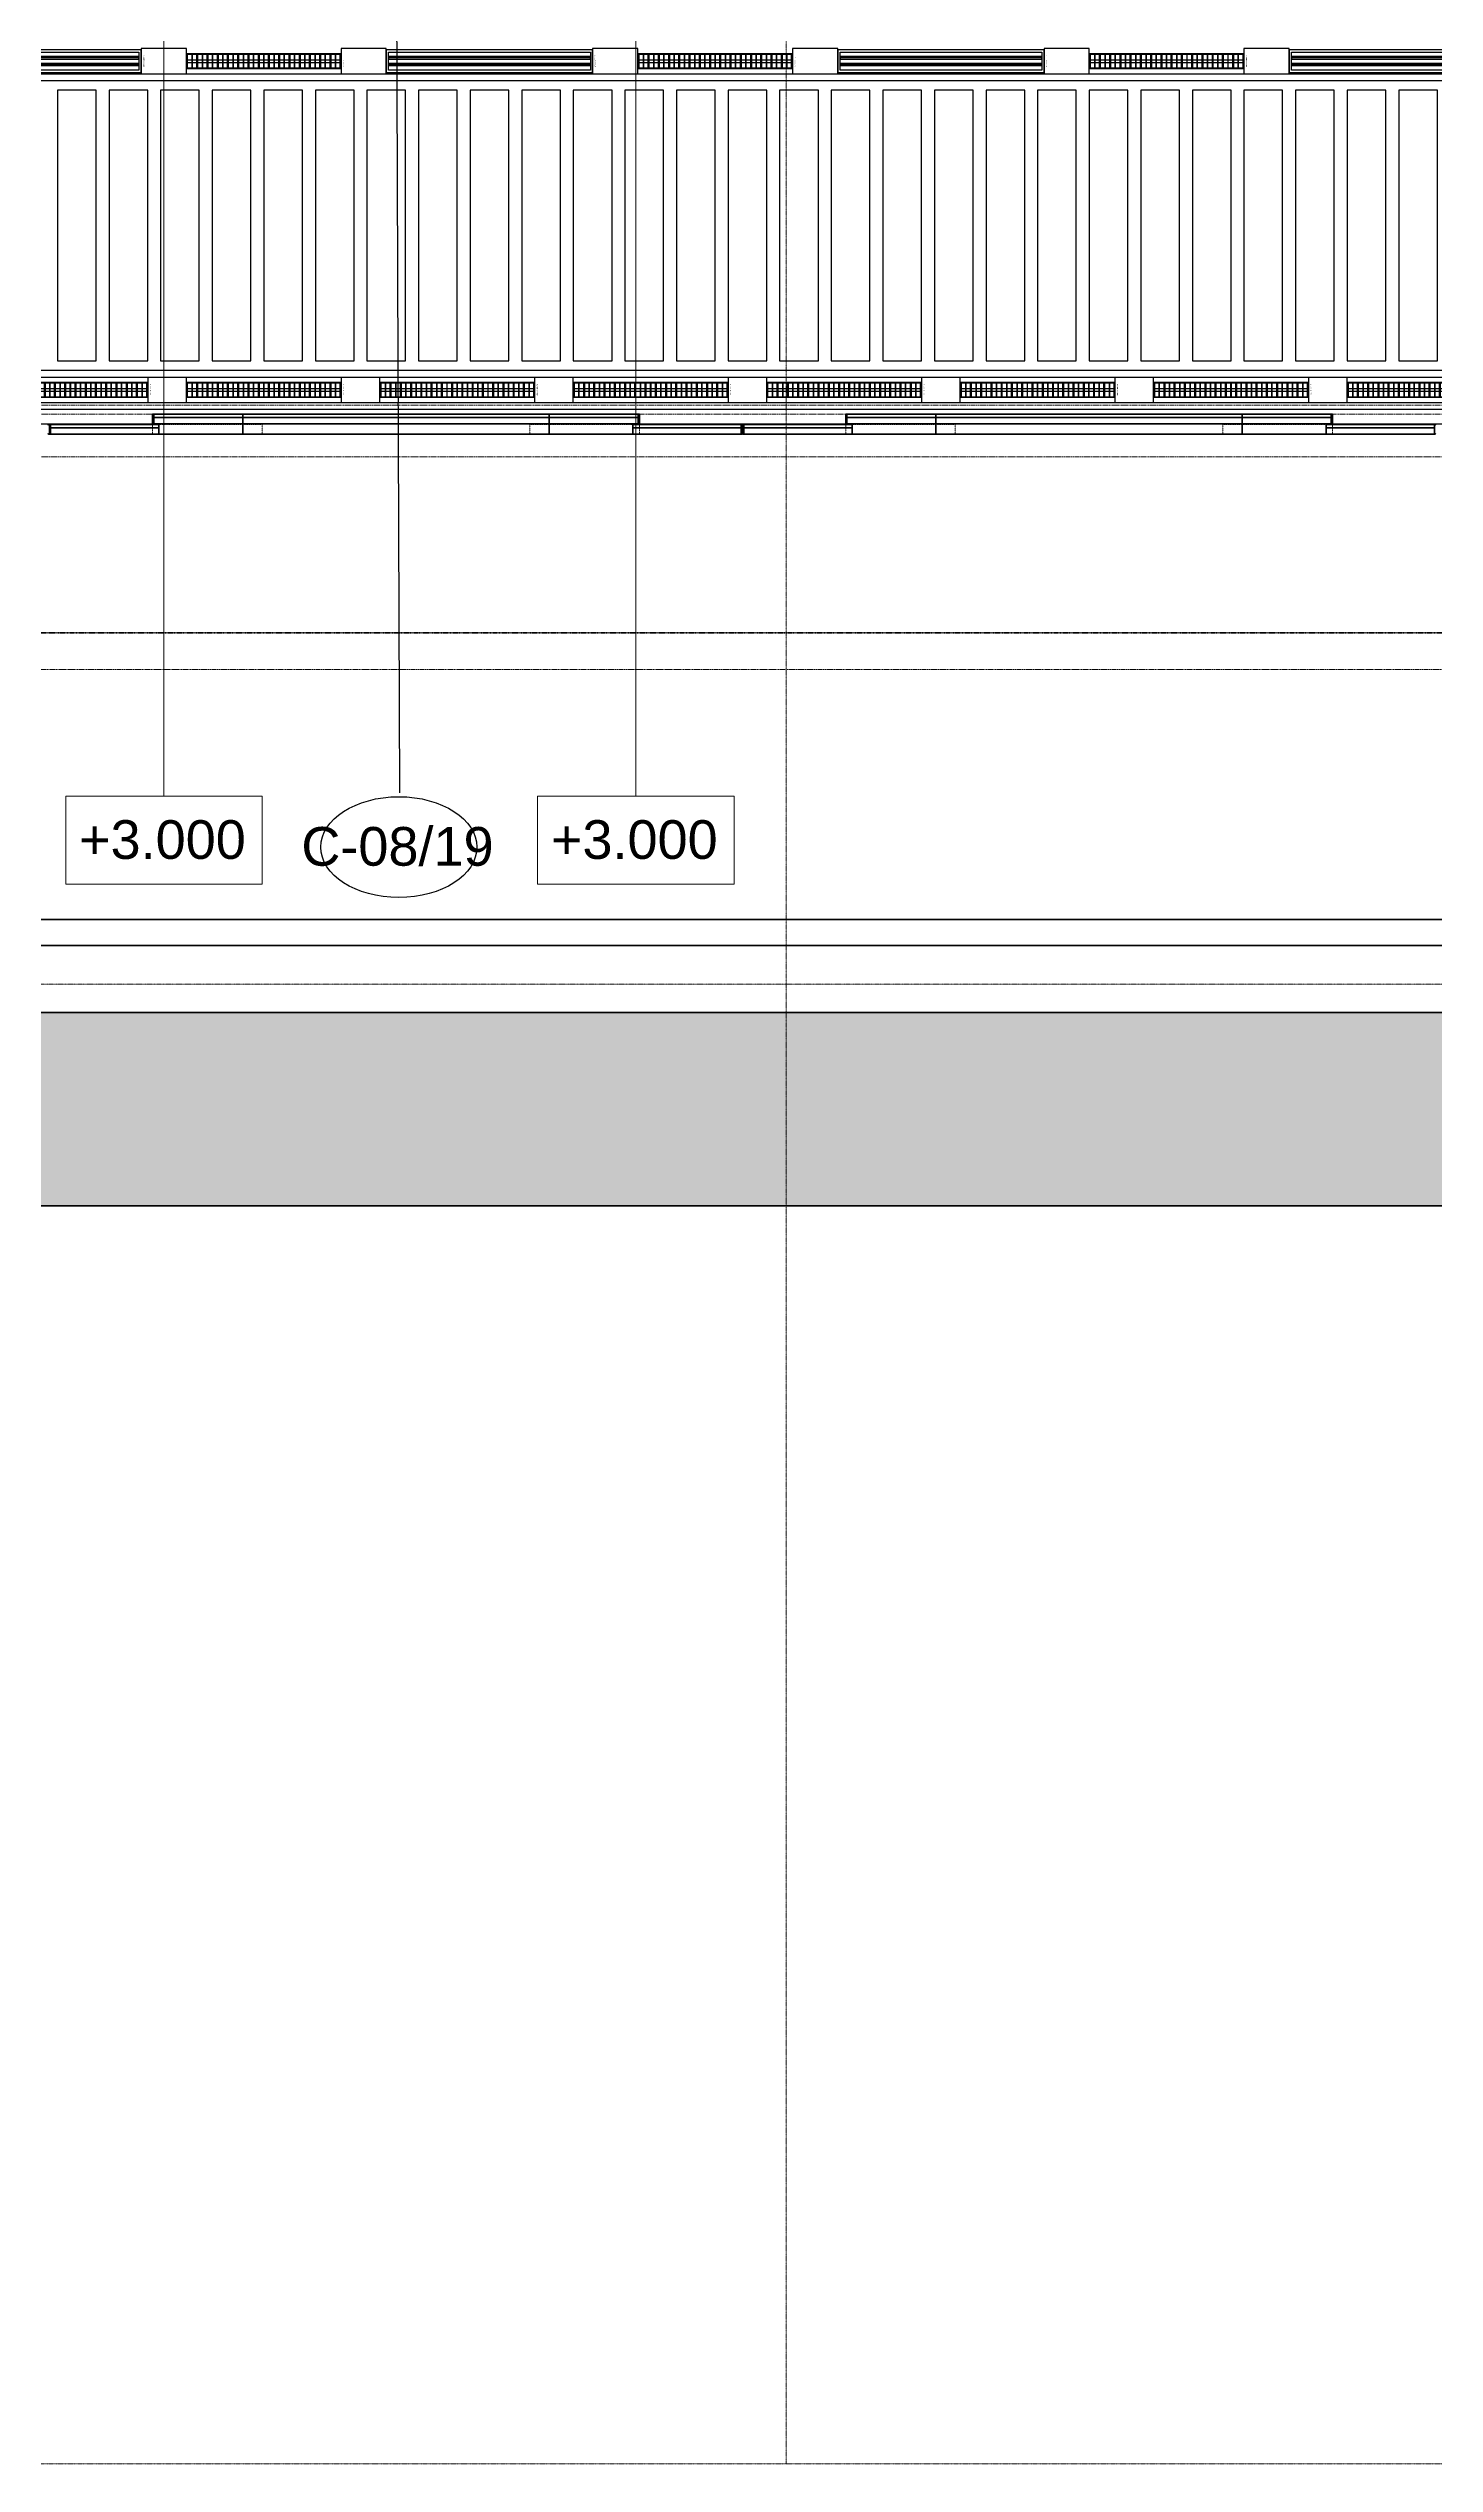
# Model space of a CAD drawing. Header units: millimetres. Extents: x -794868 to -715506, y -16735 to 22434.
# Drawn here: x -739003 to -728253, y -15796 to 2936 of the extents above; entities that cross this region are included whole.
import ezdxf
from ezdxf.enums import TextEntityAlignment as Align
from ezdxf.xclip import XClip

# ---------------------------------------------------------------- set-up
doc = ezdxf.new("R2010")
doc.units = ezdxf.units.MM
doc.header["$XCLIPFRAME"] = 0
for name, pattern in [('DASH', [6.35, 3.175, -3.175]), ('DPA_Grid _ Level 100', [10, 5.5, -1.6, 1.3, -1.6]), ('DPA_Hidden 500', [1.4, 0.8, -0.6])]:
    doc.linetypes.add(name, pattern=pattern)
for name, color, linetype in [('000 - WIPEOUT', 250, 'Continuous'), ('001 - ASCESSORIES', 251, 'Continuous'), ('A04_TUBE SERIES', 2, 'Continuous'), ('A11_ALU.SOLID SHEET', 2, 'Continuous')]:
    doc.layers.add(name, color=color, linetype=linetype)
for name, color, linetype, lineweight in [('A-ANNO-NOTE', 3, 'Continuous', 25), ('A-FLOR-E', 2, 'Continuous', 35), ('A-GENM', 1, 'Continuous', 9), ('A-GENM-HDLN', 2, 'DPA_Hidden 500', 9), ('A-WALL', 5, 'Continuous', 35), ('A-WALL-PATT', 1, 'Continuous', 35), ('G-ANNO-SECL', 3, 'Continuous', 9), ('G-ANNO-TEXT', 3, 'Continuous', 9), ('Q-SPCQ', 2, 'Continuous', 35), ('Q-SPCQ-HDLN', 2, 'DASH', 9), ('S-GRID', 251, 'Continuous', 9), ('WALL-E', 2, 'Continuous', 35)]:
    doc.layers.add(name, color=color, linetype=linetype, lineweight=lineweight)
doc.styles.add('Arial_2', font='arial.ttf', dxfattribs={"height": 300})

# ---------------------------------------------------------------- blocks, each defined once
blk = doc.blocks.new('DPA_Speciality_PlatformScreenDoor - Length_135300-12767973-4262-01 ENLARGED UPPER PLATFORM LEVEL - REFLECTED CEILING PLAN - SHEET 3')
at = {"layer": 'A-GENM'}
for p, q in [((11713, -250), (11515, -250)), ((11515, -250), (11713, -250)), ((11608, -250), (11518, -250)), ((11518, -250), (11608, -250)), ((11618, -250), (11708, -250)), ((11708, -250), (11618, -250)), ((12265, -330), (12389, -330)), ((12276, -330), (12329, -330)), ((12325, -330), (12378, -330)), ((13865, -330), (13989, -330)), ((13876, -330), (13929, -330)), ((13925, -330), (13978, -330)), ((16087, -250), (16285, -250)), ((16285, -250), (16087, -250)), ((16182, -250), (16092, -250)), ((16092, -250), (16182, -250)), ((16193, -250), (16283, -250)), ((16283, -250), (16193, -250)), ((17088, -250), (16890, -250)), ((16890, -250), (17088, -250)), ((16983, -250), (16893, -250)), ((16893, -250), (16983, -250)), ((16993, -250), (17083, -250)), ((17083, -250), (16993, -250)), ((17640, -330), (17764, -330)), ((17651, -330), (17704, -330)), ((17700, -330), (17753, -330)), ((19240, -330), (19364, -330)), ((19251, -330), (19304, -330)), ((19300, -330), (19353, -330)), ((21462, -250), (21660, -250)), ((21660, -250), (21462, -250)), ((21558, -250), (21468, -250)), ((21468, -250), (21558, -250)), ((21568, -250), (21658, -250)), ((21658, -250), (21568, -250))]:
    blk.add_line(p, q, dxfattribs=at)
at = {"layer": 'A-GENM-HDLN'}
for p, q in [((12013, -175), (12013, -250)), ((12013, -175), (12863, -175)), ((12863, -250), (12863, -175)), ((14938, -250), (14938, -175)), ((15788, -175), (14938, -175)), ((15788, -175), (15788, -250)), ((17388, -175), (17388, -250)), ((17388, -175), (18238, -175)), ((18238, -250), (18238, -175)), ((20313, -250), (20313, -175)), ((21163, -175), (20313, -175)), ((21163, -175), (21163, -250)), ((12013, -250), (12863, -250)), ((15788, -250), (14938, -250)), ((17388, -250), (18238, -250)), ((21163, -250), (20313, -250))]:
    blk.add_line(p, q, dxfattribs=at)
at = {"layer": 'Q-SPCQ', "linetype": 'DASH', "lineweight": 9}
blk.add_line((3946, 1650), (73451, 1650), dxfattribs=at)
at = {"layer": 'Q-SPCQ'}
for p, q in [((12063, -175), (11223, -175)), ((11223, -175), (12063, -175)), ((11223, -175), (11223, -225)), ((11223, -175), (11223, -225)), ((11223, -245), (11223, -180)), ((11223, -180), (11223, -245)), ((11253, -175), (12033, -175)), ((12033, -175), (11253, -175)), ((12033, -175), (11253, -175)), ((11253, -175), (12033, -175)), ((12013, -175), (12713, -175)), ((12063, -225), (12063, -175)), ((12063, -175), (12063, -225)), ((12713, -175), (12713, -330)), ((12713, -175), (15088, -175)), ((12713, -330), (12713, -175)), ((12713, -200), (12713, -176)), ((12713, -176), (12713, -200)), ((15088, -175), (15088, -330)), ((15088, -175), (15788, -175)), ((15088, -330), (15088, -175)), ((15088, -200), (15088, -176)), ((15088, -176), (15088, -200)), ((15738, -175), (16578, -175)), ((16578, -175), (15738, -175)), ((15738, -175), (15738, -225)), ((15738, -225), (15738, -175)), ((16548, -175), (15768, -175)), ((15768, -175), (16548, -175)), ((15768, -175), (16548, -175)), ((16548, -175), (15768, -175)), ((16578, -225), (16578, -175)), ((16578, -225), (16578, -175)), ((16578, -180), (16578, -245)), ((16578, -245), (16578, -180)), ((16588, -245), (16588, -180)), ((16588, -180), (16588, -245)), ((16588, -180), (16588, -245)), ((16588, -245), (16588, -180)), ((17438, -175), (16598, -175)), ((16598, -175), (17438, -175)), ((16598, -175), (16598, -225)), ((16598, -175), (16598, -225)), ((16598, -245), (16598, -180)), ((16598, -180), (16598, -245)), ((16628, -175), (17408, -175)), ((17408, -175), (16628, -175)), ((17408, -175), (16628, -175)), ((16628, -175), (17408, -175)), ((17388, -175), (18088, -175)), ((17438, -225), (17438, -175)), ((17438, -175), (17438, -225)), ((18088, -175), (18088, -330)), ((18088, -175), (20463, -175)), ((18088, -330), (18088, -175)), ((18088, -200), (18088, -176)), ((18088, -176), (18088, -200)), ((20463, -175), (20463, -330)), ((20463, -175), (21163, -175)), ((20463, -330), (20463, -175)), ((20463, -200), (20463, -176)), ((20463, -176), (20463, -200)), ((21113, -175), (21953, -175)), ((21953, -175), (21113, -175)), ((21113, -175), (21113, -225)), ((21113, -225), (21113, -175)), ((21923, -175), (21143, -175)), ((21143, -175), (21923, -175)), ((21143, -175), (21923, -175)), ((21923, -175), (21143, -175)), ((21953, -225), (21953, -175)), ((21953, -225), (21953, -175)), ((21953, -180), (21953, -245)), ((21953, -245), (21953, -180)), ((21963, -245), (21963, -180)), ((21963, -180), (21963, -245)), ((21963, -180), (21963, -245)), ((21963, -245), (21963, -180)), ((11223, -225), (12063, -225)), ((12063, -225), (11223, -225)), ((11223, -250), (11223, -225)), ((11223, -225), (11223, -250)), ((12063, -225), (11223, -225)), ((11223, -225), (11223, -250)), ((11223, -250), (11223, -225)), ((11223, -225), (12063, -225)), ((12063, -225), (11223, -225)), ((11223, -225), (12063, -225)), ((11223, -250), (12063, -250)), ((12063, -250), (11223, -250)), ((11223, -250), (12063, -250)), ((12063, -250), (11223, -250)), ((12033, -225), (11253, -225)), ((11253, -225), (12033, -225)), ((11253, -225), (12033, -225)), ((12033, -225), (11253, -225)), ((12013, -225), (11273, -225)), ((11273, -225), (12013, -225)), ((12013, -225), (11273, -225)), ((11273, -225), (12013, -225)), ((12013, -250), (11273, -250)), ((11273, -250), (12013, -250)), ((12013, -250), (11273, -250)), ((11273, -250), (12013, -250)), ((12013, -305), (12013, -250)), ((12013, -250), (12013, -330)), ((12023, -255), (12013, -255)), ((12013, -255), (12013, -330)), ((12013, -330), (12013, -255)), ((12013, -255), (12023, -255)), ((12013, -329), (12013, -305)), ((12013, -330), (12713, -330)), ((12013, -330), (12023, -330)), ((12023, -330), (12013, -330)), ((12023, -330), (12023, -255)), ((12023, -255), (12023, -330)), ((12713, -255), (12023, -255)), ((12023, -255), (12713, -255)), ((12023, -255), (12023, -305)), ((12023, -255), (12023, -305)), ((12713, -305), (12023, -305)), ((12023, -305), (12703, -305)), ((12023, -305), (12023, -330)), ((12023, -305), (12023, -330)), ((12023, -305), (12703, -305)), ((12703, -305), (12023, -305)), ((12023, -330), (12023, -305)), ((12023, -305), (12023, -330)), ((12713, -305), (12023, -305)), ((12023, -305), (12713, -305)), ((12703, -330), (12023, -330)), ((12023, -330), (12713, -330)), ((12023, -330), (12703, -330)), ((12703, -330), (12023, -330)), ((12063, -225), (12063, -250)), ((12063, -225), (12063, -250)), ((12063, -250), (12063, -225)), ((12063, -225), (12063, -250)), ((12073, -255), (12653, -255)), ((12653, -255), (12073, -255)), ((12663, -255), (12073, -255)), ((12073, -255), (12663, -255)), ((12653, -305), (12073, -305)), ((12073, -305), (12653, -305)), ((12653, -305), (12073, -305)), ((12073, -305), (12653, -305)), ((12663, -305), (12073, -305)), ((12073, -305), (12663, -305)), ((12073, -305), (12653, -305)), ((12653, -305), (12073, -305)), ((12653, -330), (12073, -330)), ((12073, -330), (12653, -330)), ((12653, -330), (12073, -330)), ((12073, -330), (12653, -330)), ((12703, -305), (12713, -305)), ((12713, -330), (12703, -330)), ((12713, -305), (12713, -200)), ((12713, -200), (12713, -305)), ((15088, -255), (12713, -255)), ((12713, -255), (15088, -255)), ((12713, -255), (12713, -305)), ((12713, -255), (12713, -305)), ((12713, -305), (12713, -255)), ((12713, -255), (12713, -305)), ((12713, -329), (12713, -305)), ((15088, -305), (12713, -305)), ((12713, -305), (12723, -305)), ((12713, -330), (12713, -305)), ((12713, -305), (12713, -330)), ((15088, -305), (12713, -305)), ((12713, -305), (15088, -305)), ((12713, -305), (12713, -329)), ((12713, -330), (12713, -305)), ((12713, -305), (12713, -330)), ((12713, -330), (15088, -330)), ((12723, -330), (12713, -330)), ((12713, -330), (15088, -330)), ((12723, -305), (15078, -305)), ((12723, -305), (15078, -305)), ((15078, -305), (12723, -305)), ((15078, -330), (12723, -330)), ((12723, -330), (15078, -330)), ((15078, -330), (12723, -330)), ((15038, -255), (12763, -255)), ((12763, -255), (15038, -255)), ((15038, -305), (12763, -305)), ((12763, -305), (15038, -305)), ((12773, -255), (15028, -255)), ((15028, -255), (12773, -255)), ((15028, -305), (12773, -305)), ((12773, -305), (15028, -305)), ((15028, -305), (12773, -305)), ((12773, -305), (15028, -305)), ((12773, -305), (15028, -305)), ((15028, -305), (12773, -305)), ((15028, -330), (12773, -330)), ((12773, -330), (15028, -330)), ((15028, -330), (12773, -330)), ((12773, -330), (15028, -330)), ((15078, -305), (15088, -305)), ((15088, -330), (15078, -330)), ((15088, -305), (15088, -200)), ((15088, -200), (15088, -305)), ((15088, -255), (15778, -255)), ((15778, -255), (15088, -255)), ((15088, -255), (15088, -305)), ((15088, -305), (15088, -255)), ((15088, -305), (15088, -255)), ((15088, -255), (15088, -305)), ((15088, -329), (15088, -305)), ((15088, -305), (15098, -305)), ((15778, -305), (15088, -305)), ((15088, -305), (15088, -330)), ((15088, -330), (15088, -305)), ((15088, -305), (15778, -305)), ((15778, -305), (15088, -305)), ((15088, -305), (15088, -329)), ((15088, -330), (15088, -305)), ((15088, -305), (15088, -330)), ((15088, -330), (15788, -330)), ((15088, -330), (15778, -330)), ((15098, -330), (15088, -330)), ((15098, -305), (15778, -305)), ((15778, -305), (15098, -305)), ((15098, -305), (15778, -305)), ((15778, -330), (15098, -330)), ((15778, -330), (15098, -330)), ((15098, -330), (15778, -330)), ((15138, -255), (15728, -255)), ((15728, -255), (15138, -255)), ((15138, -305), (15728, -305)), ((15728, -305), (15138, -305)), ((15728, -255), (15148, -255)), ((15148, -255), (15728, -255)), ((15148, -305), (15728, -305)), ((15728, -305), (15148, -305)), ((15148, -305), (15728, -305)), ((15728, -305), (15148, -305)), ((15728, -305), (15148, -305)), ((15148, -305), (15728, -305)), ((15148, -330), (15728, -330)), ((15728, -330), (15148, -330)), ((15148, -330), (15728, -330)), ((15728, -330), (15148, -330)), ((16578, -225), (15738, -225)), ((15738, -225), (16578, -225)), ((15738, -250), (15738, -225)), ((15738, -250), (15738, -225)), ((16578, -225), (15738, -225)), ((15738, -225), (15738, -250)), ((15738, -250), (15738, -225)), ((15738, -225), (16578, -225)), ((15738, -225), (16578, -225)), ((16578, -225), (15738, -225)), ((16578, -250), (15738, -250)), ((15738, -250), (16578, -250)), ((15738, -250), (16578, -250)), ((16578, -250), (15738, -250)), ((15768, -225), (16548, -225)), ((16548, -225), (15768, -225)), ((16548, -225), (15768, -225)), ((15768, -225), (16548, -225)), ((15778, -255), (15778, -330)), ((15788, -255), (15778, -255)), ((15778, -255), (15788, -255)), ((15778, -330), (15778, -255)), ((15778, -305), (15778, -255)), ((15778, -305), (15778, -255)), ((15778, -330), (15778, -305)), ((15778, -330), (15778, -305)), ((15778, -305), (15778, -330)), ((15778, -330), (15778, -305)), ((15778, -330), (15788, -330)), ((15788, -330), (15778, -330)), ((15788, -225), (16528, -225)), ((16528, -225), (15788, -225)), ((15788, -225), (16528, -225)), ((16528, -225), (15788, -225)), ((15788, -250), (16528, -250)), ((16528, -250), (15788, -250)), ((15788, -250), (16528, -250)), ((16528, -250), (15788, -250)), ((15788, -330), (15788, -250)), ((15788, -250), (15788, -305)), ((15788, -330), (15788, -255)), ((15788, -255), (15788, -330)), ((15788, -305), (15788, -329)), ((16578, -225), (16578, -250)), ((16578, -250), (16578, -225)), ((16578, -250), (16578, -225)), ((16578, -225), (16578, -250)), ((16598, -225), (17438, -225)), ((17438, -225), (16598, -225)), ((16598, -250), (16598, -225)), ((16598, -225), (16598, -250)), ((17438, -225), (16598, -225)), ((16598, -225), (16598, -250)), ((16598, -250), (16598, -225)), ((16598, -225), (17438, -225)), ((17438, -225), (16598, -225)), ((16598, -225), (17438, -225)), ((16598, -250), (17438, -250)), ((17438, -250), (16598, -250)), ((16598, -250), (17438, -250)), ((17438, -250), (16598, -250)), ((17408, -225), (16628, -225)), ((16628, -225), (17408, -225)), ((16628, -225), (17408, -225)), ((17408, -225), (16628, -225)), ((17388, -225), (16648, -225)), ((16648, -225), (17388, -225)), ((17388, -225), (16648, -225)), ((16648, -225), (17388, -225)), ((17388, -250), (16648, -250)), ((16648, -250), (17388, -250)), ((17388, -250), (16648, -250)), ((16648, -250), (17388, -250)), ((17388, -305), (17388, -250)), ((17388, -250), (17388, -330)), ((17398, -255), (17388, -255)), ((17388, -255), (17388, -330)), ((17388, -330), (17388, -255)), ((17388, -255), (17398, -255)), ((17388, -329), (17388, -305)), ((17388, -330), (18088, -330)), ((17388, -330), (17398, -330)), ((17398, -330), (17388, -330)), ((17398, -330), (17398, -255)), ((17398, -255), (17398, -330)), ((18088, -255), (17398, -255)), ((17398, -255), (18088, -255)), ((17398, -255), (17398, -305)), ((17398, -255), (17398, -305)), ((18088, -305), (17398, -305)), ((17398, -305), (18078, -305)), ((17398, -305), (17398, -330)), ((17398, -305), (17398, -330)), ((17398, -305), (18078, -305)), ((18078, -305), (17398, -305)), ((17398, -330), (17398, -305)), ((17398, -305), (17398, -330)), ((18088, -305), (17398, -305)), ((17398, -305), (18088, -305)), ((18078, -330), (17398, -330)), ((17398, -330), (18088, -330)), ((17398, -330), (18078, -330)), ((18078, -330), (17398, -330)), ((17438, -225), (17438, -250)), ((17438, -225), (17438, -250)), ((17438, -250), (17438, -225)), ((17438, -225), (17438, -250)), ((17448, -255), (18028, -255)), ((18028, -255), (17448, -255)), ((18038, -255), (17448, -255)), ((17448, -255), (18038, -255)), ((18028, -305), (17448, -305)), ((17448, -305), (18028, -305)), ((18028, -305), (17448, -305)), ((17448, -305), (18028, -305)), ((18038, -305), (17448, -305)), ((17448, -305), (18038, -305)), ((17448, -305), (18028, -305)), ((18028, -305), (17448, -305)), ((18028, -330), (17448, -330)), ((17448, -330), (18028, -330)), ((18028, -330), (17448, -330)), ((17448, -330), (18028, -330)), ((18078, -305), (18088, -305)), ((18088, -330), (18078, -330)), ((18088, -305), (18088, -200)), ((18088, -200), (18088, -305)), ((20463, -255), (18088, -255)), ((18088, -255), (20463, -255)), ((18088, -255), (18088, -305)), ((18088, -255), (18088, -305)), ((18088, -305), (18088, -255)), ((18088, -255), (18088, -305)), ((18088, -329), (18088, -305)), ((20463, -305), (18088, -305)), ((18088, -305), (18098, -305)), ((18088, -330), (18088, -305)), ((18088, -305), (18088, -330)), ((20463, -305), (18088, -305)), ((18088, -305), (20463, -305)), ((18088, -305), (18088, -329)), ((18088, -330), (18088, -305)), ((18088, -305), (18088, -330)), ((18088, -330), (20463, -330)), ((18098, -330), (18088, -330)), ((18088, -330), (20463, -330)), ((18098, -305), (20453, -305)), ((18098, -305), (20453, -305)), ((20453, -305), (18098, -305)), ((20453, -330), (18098, -330)), ((18098, -330), (20453, -330)), ((20453, -330), (18098, -330)), ((20413, -255), (18138, -255)), ((18138, -255), (20413, -255)), ((20413, -305), (18138, -305)), ((18138, -305), (20413, -305)), ((18148, -255), (20403, -255)), ((20403, -255), (18148, -255)), ((20403, -305), (18148, -305)), ((18148, -305), (20403, -305)), ((20403, -305), (18148, -305)), ((18148, -305), (20403, -305)), ((18148, -305), (20403, -305)), ((20403, -305), (18148, -305)), ((20403, -330), (18148, -330)), ((18148, -330), (20403, -330)), ((20403, -330), (18148, -330)), ((18148, -330), (20403, -330)), ((20453, -305), (20463, -305)), ((20463, -330), (20453, -330)), ((20463, -305), (20463, -200)), ((20463, -200), (20463, -305)), ((20463, -255), (21153, -255)), ((21153, -255), (20463, -255)), ((20463, -255), (20463, -305)), ((20463, -305), (20463, -255)), ((20463, -305), (20463, -255)), ((20463, -255), (20463, -305)), ((20463, -329), (20463, -305)), ((20463, -305), (20473, -305)), ((21153, -305), (20463, -305)), ((20463, -305), (20463, -330)), ((20463, -330), (20463, -305)), ((20463, -305), (21153, -305)), ((21153, -305), (20463, -305)), ((20463, -305), (20463, -329)), ((20463, -330), (20463, -305)), ((20463, -305), (20463, -330)), ((20463, -330), (21163, -330)), ((20463, -330), (21153, -330)), ((20473, -330), (20463, -330)), ((20473, -305), (21153, -305)), ((21153, -305), (20473, -305)), ((20473, -305), (21153, -305)), ((21153, -330), (20473, -330)), ((21153, -330), (20473, -330)), ((20473, -330), (21153, -330)), ((20513, -255), (21103, -255)), ((21103, -255), (20513, -255)), ((20513, -305), (21103, -305)), ((21103, -305), (20513, -305)), ((21103, -255), (20523, -255)), ((20523, -255), (21103, -255)), ((20523, -305), (21103, -305)), ((21103, -305), (20523, -305)), ((20523, -305), (21103, -305)), ((21103, -305), (20523, -305)), ((21103, -305), (20523, -305)), ((20523, -305), (21103, -305)), ((20523, -330), (21103, -330)), ((21103, -330), (20523, -330)), ((20523, -330), (21103, -330)), ((21103, -330), (20523, -330)), ((21953, -225), (21113, -225)), ((21113, -225), (21953, -225)), ((21113, -250), (21113, -225)), ((21113, -250), (21113, -225)), ((21953, -225), (21113, -225)), ((21113, -225), (21113, -250)), ((21113, -250), (21113, -225)), ((21113, -225), (21953, -225)), ((21113, -225), (21953, -225)), ((21953, -225), (21113, -225)), ((21953, -250), (21113, -250)), ((21113, -250), (21953, -250)), ((21113, -250), (21953, -250)), ((21953, -250), (21113, -250)), ((21143, -225), (21923, -225)), ((21923, -225), (21143, -225)), ((21923, -225), (21143, -225)), ((21143, -225), (21923, -225)), ((21153, -255), (21153, -330)), ((21163, -255), (21153, -255)), ((21153, -255), (21163, -255)), ((21153, -330), (21153, -255)), ((21153, -305), (21153, -255)), ((21153, -305), (21153, -255)), ((21153, -330), (21153, -305)), ((21153, -330), (21153, -305)), ((21153, -305), (21153, -330)), ((21153, -330), (21153, -305)), ((21153, -330), (21163, -330)), ((21163, -330), (21153, -330)), ((21163, -225), (21903, -225)), ((21903, -225), (21163, -225)), ((21163, -225), (21903, -225)), ((21903, -225), (21163, -225)), ((21163, -250), (21903, -250)), ((21903, -250), (21163, -250)), ((21163, -250), (21903, -250)), ((21903, -250), (21163, -250)), ((21163, -330), (21163, -250)), ((21163, -250), (21163, -305)), ((21163, -330), (21163, -255)), ((21163, -255), (21163, -330)), ((21163, -305), (21163, -329)), ((21953, -225), (21953, -250)), ((21953, -250), (21953, -225)), ((21953, -250), (21953, -225)), ((21953, -225), (21953, -250))]:
    blk.add_line(p, q, dxfattribs=at)
for centre, start, end in [((11218, -180), 0, 180), ((11218, -180), 0, 45), ((16583, -180), 0, 180), ((16583, -180), 135, 180), ((16583, -180), 60, 120), ((16583, -180), 360, 30), ((16593, -180), 0, 180), ((16593, -180), 150, 180), ((16593, -180), 60, 120), ((16593, -180), 0, 45), ((21958, -180), 0, 180), ((21958, -180), 135, 180), ((21958, -180), 60, 120), ((21958, -180), 360, 30), ((21968, -180), 0, 180), ((21968, -180), 150, 180), ((21968, -180), 60, 120), ((11218, -245), 180, 360), ((11218, -245), 330, 360), ((16583, -245), 180, 210), ((16583, -245), 180, 0), ((16583, -245), 240, 300), ((16583, -245), 330, 0), ((16593, -245), 180, 210), ((16593, -245), 180, 360), ((16593, -245), 240, 300), ((16593, -245), 330, 360), ((21958, -245), 180, 210), ((21958, -245), 180, 0), ((21958, -245), 240, 300), ((21958, -245), 330, 0), ((21968, -245), 180, 210), ((21968, -245), 180, 360), ((21968, -245), 240, 300)]:
    blk.add_arc(centre, 5, start, end, dxfattribs=at)
at = {"layer": 'Q-SPCQ-HDLN'}
for p, q in [((73451, 0), (3946, 0)), ((73451, -330), (3946, -330)), ((73451, -400), (3946, -400))]:
    blk.add_line(p, q, dxfattribs=at)
blk = doc.blocks.new('Ceiling Tags - Ceiling Tags-9510765-4262-01 ENLARGED UPPER PLATFORM LEVEL - REFLECTED CEILING PLAN - SHEET 3')
at = {"layer": 'A-ANNO-NOTE'}
blk.add_ellipse((0, 0), major_axis=(6.05, 0), ratio=0.646436, dxfattribs=at)
blk = doc.blocks.new('*U1978')
at = {"layer": 'S-GRID', "linetype": 'DPA_Grid _ Level 100'}
for p, q in [((11400, -19375), (11400, 17498.2)), ((23665.1, -7900), (-49286.1, -7900)), ((23665.1, -19375), (-49286.1, -19375))]:
    blk.add_line(p, q, dxfattribs=at)
blk = doc.blocks.new('*U698')
at = {"layer": 'A11_ALU.SOLID SHEET', "color": 0}
blk.add_lwpolyline([(350, -98.8), (350, 98.8), (0, 98.8), (0, -98.8)], close=True, dxfattribs=at)
at = {"layer": 'Defpoints', "color": 250}
blk.add_point((0, 0), dxfattribs=at)
blk.add_text('AL.SHEET-HAT-TYPE-R', height=6, rotation=270, dxfattribs=at).set_placement((15, 0), align=Align.BOTTOM_CENTER)
blk = doc.blocks.new('*U700')
at = {"layer": '001 - ASCESSORIES', "color": 0, "linetype": 'ByBlock'}
blk.add_lwpolyline([(800, 87), (-800, 87), (-800, -87), (800, -87)], close=True, dxfattribs=at)
at = {"layer": '001 - ASCESSORIES', "linetype": 'ByBlock'}
for points in [[(-782, 69), (782, 69), (782, -69), (-782, -69)], [(782, 36), (-782, 36), (-782, 16), (782, 16)], [(-782, -16), (782, -16), (782, -36), (-782, -36)]]:
    blk.add_lwpolyline(points, close=True, dxfattribs=at)
for points in [[(782, 26), (-782, 26)], [(-782, -26), (782, -26)]]:
    blk.add_lwpolyline(points, dxfattribs=at)
blk = doc.blocks.new('*U695')
at = {"color": 1}
blk.add_wipeout([(600, -60), (-600, -60), (-600, 60), (600, 60)], dxfattribs=at).dxf.layer = '000 - WIPEOUT'
at = {"layer": '001 - ASCESSORIES', "color": 0}
blk.add_lwpolyline([(600, -60), (-600, -60), (-600, 60), (600, 60)], close=True, dxfattribs=at)
at = {"layer": '001 - ASCESSORIES'}
for points in [[(-593, -55), (-598, -55), (-598, 55), (-593, 55)], [(595, -55), (-595, -55), (-595, 55), (595, 55)], [(-559, -55), (-554, -55), (-554, 55), (-559, 55)], [(-514, -55), (-519, -55), (-519, 55), (-514, 55)], [(-479, -55), (-474, -55), (-474, 55), (-479, 55)], [(-435, -55), (-440, -55), (-440, 55), (-435, 55)], [(-400, -55), (-395, -55), (-395, 55), (-400, 55)], [(-355, -55), (-360, -55), (-360, 55), (-355, 55)], [(-320, -55), (-315, -55), (-315, 55), (-320, 55)], [(-276, -55), (-281, -55), (-281, 55), (-276, 55)], [(-241, -55), (-236, -55), (-236, 55), (-241, 55)], [(-196, -55), (-201, -55), (-201, 55), (-196, 55)], [(-161, -55), (-156, -55), (-156, 55), (-161, 55)], [(-117, -55), (-122, -55), (-122, 55), (-117, 55)], [(-82, -55), (-77, -55), (-77, 55), (-82, 55)], [(-37, -55), (-42, -55), (-42, 55), (-37, 55)], [(-3, -55), (3, -55), (3, 55), (-3, 55)], [(42, -55), (37, -55), (37, 55), (42, 55)], [(77, -55), (82, -55), (82, 55), (77, 55)], [(122, -55), (117, -55), (117, 55), (122, 55)], [(156, -55), (161, -55), (161, 55), (156, 55)], [(201, -55), (196, -55), (196, 55), (201, 55)], [(236, -55), (241, -55), (241, 55), (236, 55)], [(281, -55), (276, -55), (276, 55), (281, 55)], [(315, -55), (320, -55), (320, 55), (315, 55)], [(360, -55), (355, -55), (355, 55), (360, 55)], [(395, -55), (400, -55), (400, 55), (395, 55)], [(440, -55), (435, -55), (435, 55), (440, 55)], [(474, -55), (479, -55), (479, 55), (474, 55)], [(519, -55), (514, -55), (514, 55), (519, 55)], [(554, -55), (559, -55), (559, 55), (554, 55)], [(598, -55), (593, -55), (593, 55), (598, 55)]]:
    blk.add_lwpolyline(points, close=True, dxfattribs=at)
for points in [[(-593, 10), (-559, 10)], [(-554, 10), (-519, 10)], [(-514, 10), (-479, 10)], [(-474, 10), (-440, 10)], [(-435, 10), (-400, 10)], [(-395, 10), (-360, 10)], [(-355, 10), (-320, 10)], [(-315, 10), (-281, 10)], [(-276, 10), (-241, 10)], [(-236, 10), (-201, 10)], [(-196, 10), (-161, 10)], [(-156, 10), (-122, 10)], [(-117, 10), (-82, 10)], [(-77, 10), (-42, 10)], [(-37, 10), (-3, 10)], [(3, 10), (37, 10)], [(42, 10), (77, 10)], [(82, 10), (117, 10)], [(122, 10), (156, 10)], [(161, 10), (196, 10)], [(201, 10), (236, 10)], [(241, 10), (276, 10)], [(281, 10), (315, 10)], [(320, 10), (355, 10)], [(360, 10), (395, 10)], [(400, 10), (435, 10)], [(440, 10), (474, 10)], [(479, 10), (514, 10)], [(519, 10), (554, 10)], [(559, 10), (593, 10)], [(-593, -10), (-559, -10)], [(-554, -10), (-519, -10)], [(-514, -10), (-479, -10)], [(-474, -10), (-440, -10)], [(-435, -10), (-400, -10)], [(-395, -10), (-360, -10)], [(-355, -10), (-320, -10)], [(-315, -10), (-281, -10)], [(-276, -10), (-241, -10)], [(-236, -10), (-201, -10)], [(-196, -10), (-161, -10)], [(-156, -10), (-122, -10)], [(-117, -10), (-82, -10)], [(-77, -10), (-42, -10)], [(-37, -10), (-3, -10)], [(3, -10), (37, -10)], [(42, -10), (77, -10)], [(82, -10), (117, -10)], [(122, -10), (156, -10)], [(161, -10), (196, -10)], [(201, -10), (236, -10)], [(241, -10), (276, -10)], [(281, -10), (315, -10)], [(320, -10), (355, -10)], [(360, -10), (395, -10)], [(400, -10), (435, -10)], [(440, -10), (474, -10)], [(479, -10), (514, -10)], [(519, -10), (554, -10)], [(559, -10), (593, -10)]]:
    blk.add_lwpolyline(points, dxfattribs=at)
blk = doc.blocks.new('*U703')
at = {"layer": 'A11_ALU.SOLID SHEET', "color": 0}
blk.add_lwpolyline([(300, -98.8), (300, 98.8), (0, 98.8), (0, -98.8)], close=True, dxfattribs=at)
at = {"layer": 'Defpoints', "color": 250}
blk.add_point((0, 0), dxfattribs=at)
blk.add_text('AL.SHEET-HAT-TYPE-R', height=6, rotation=270, dxfattribs=at).set_placement((15, 0), align=Align.BOTTOM_CENTER)
blk = doc.blocks.new('*U723')
blk.add_wipeout([(-25, 0), (25, 0), (25, 67400), (-25, 67400)]).dxf.layer = '000 - WIPEOUT'
at = {"layer": 'A04_TUBE SERIES', "color": 0}
blk.add_lwpolyline([(-25, 0), (25, 0), (25, 67400), (-25, 67400)], close=True, dxfattribs=at)
blk.add_attdef('EXTR.OVL-LENGTH_', (-25, -59), '', height=5)
blk = doc.blocks.new('*U725')
blk.add_wipeout([(-25, 0), (25, 0), (25, 67400), (-25, 67400)]).dxf.layer = '000 - WIPEOUT'
at = {"layer": 'A04_TUBE SERIES', "color": 0}
blk.add_lwpolyline([(-25, 0), (25, 0), (25, 67400), (-25, 67400)], close=True, dxfattribs=at)
blk.add_attdef('EXTR.OVL-LENGTH_', (-25, -59), '', height=5)
blk = doc.blocks.new('*U847')
at = {"color": 3}
for points in [[(-1050, 22750), (1050, 22750), (1050, 22450), (-1050, 22450)], [(-1050, 22350), (1050, 22350), (1050, 22050), (-1050, 22050)], [(-1050, 21950), (1050, 21950), (1050, 21650), (-1050, 21650)], [(-1050, 21550), (1050, 21550), (1050, 21250), (-1050, 21250)], [(-1050, 21150), (1050, 21150), (1050, 20850), (-1050, 20850)], [(-1050, 20750), (1050, 20750), (1050, 20450), (-1050, 20450)], [(-1050, 20350), (1050, 20350), (1050, 20050), (-1050, 20050)], [(-1050, 19950), (1050, 19950), (1050, 19650), (-1050, 19650)], [(-1050, 19550), (1050, 19550), (1050, 19250), (-1050, 19250)], [(-1050, 19150), (1050, 19150), (1050, 18850), (-1050, 18850)], [(-1050, 18750), (1050, 18750), (1050, 18450), (-1050, 18450)], [(-1050, 18350), (1050, 18350), (1050, 18050), (-1050, 18050)], [(-1050, 17950), (1050, 17950), (1050, 17650), (-1050, 17650)], [(-1050, 17550), (1050, 17550), (1050, 17250), (-1050, 17250)], [(-1050, 17150), (1050, 17150), (1050, 16850), (-1050, 16850)], [(-1050, 16750), (1050, 16750), (1050, 16450), (-1050, 16450)], [(-1050, 16350), (1050, 16350), (1050, 16050), (-1050, 16050)], [(-1050, 15950), (1050, 15950), (1050, 15650), (-1050, 15650)], [(-1050, 15550), (1050, 15550), (1050, 15250), (-1050, 15250)], [(-1050, 15150), (1050, 15150), (1050, 14850), (-1050, 14850)], [(-1050, 14750), (1050, 14750), (1050, 14450), (-1050, 14450)], [(-1050, 14350), (1050, 14350), (1050, 14050), (-1050, 14050)], [(-1050, 13950), (1050, 13950), (1050, 13650), (-1050, 13650)], [(-1050, 13550), (1050, 13550), (1050, 13250), (-1050, 13250)], [(-1050, 13150), (1050, 13150), (1050, 12850), (-1050, 12850)], [(-1050, 12750), (1050, 12750), (1050, 12450), (-1050, 12450)], [(-1050, 12350), (1050, 12350), (1050, 12050), (-1050, 12050)]]:
    blk.add_wipeout(points, dxfattribs=at).dxf.layer = '000 - WIPEOUT'
at = {"layer": 'A11_ALU.SOLID SHEET', "color": 0, "linetype": 'ByBlock'}
for points in [[(-1050, 22450), (1050, 22450), (1050, 22750), (-1050, 22750)], [(-1050, 22050), (1050, 22050), (1050, 22350), (-1050, 22350)], [(-1050, 21650), (1050, 21650), (1050, 21950), (-1050, 21950)], [(-1050, 21250), (1050, 21250), (1050, 21550), (-1050, 21550)], [(-1050, 20850), (1050, 20850), (1050, 21150), (-1050, 21150)], [(-1050, 20450), (1050, 20450), (1050, 20750), (-1050, 20750)], [(-1050, 20050), (1050, 20050), (1050, 20350), (-1050, 20350)], [(-1050, 19650), (1050, 19650), (1050, 19950), (-1050, 19950)], [(-1050, 19250), (1050, 19250), (1050, 19550), (-1050, 19550)], [(-1050, 18850), (1050, 18850), (1050, 19150), (-1050, 19150)], [(-1050, 18450), (1050, 18450), (1050, 18750), (-1050, 18750)], [(-1050, 18050), (1050, 18050), (1050, 18350), (-1050, 18350)], [(-1050, 17650), (1050, 17650), (1050, 17950), (-1050, 17950)], [(-1050, 17250), (1050, 17250), (1050, 17550), (-1050, 17550)], [(-1050, 16850), (1050, 16850), (1050, 17150), (-1050, 17150)], [(-1050, 16450), (1050, 16450), (1050, 16750), (-1050, 16750)], [(-1050, 16050), (1050, 16050), (1050, 16350), (-1050, 16350)], [(-1050, 15650), (1050, 15650), (1050, 15950), (-1050, 15950)], [(-1050, 15250), (1050, 15250), (1050, 15550), (-1050, 15550)], [(-1050, 14850), (1050, 14850), (1050, 15150), (-1050, 15150)], [(-1050, 14450), (1050, 14450), (1050, 14750), (-1050, 14750)], [(-1050, 14050), (1050, 14050), (1050, 14350), (-1050, 14350)], [(-1050, 13650), (1050, 13650), (1050, 13950), (-1050, 13950)], [(-1050, 13250), (1050, 13250), (1050, 13550), (-1050, 13550)], [(-1050, 12850), (1050, 12850), (1050, 13150), (-1050, 13150)], [(-1050, 12450), (1050, 12450), (1050, 12750), (-1050, 12750)], [(-1050, 12050), (1050, 12050), (1050, 12350), (-1050, 12350)]]:
    blk.add_lwpolyline(points, close=True, dxfattribs=at)
blk = doc.blocks.new('*U2281')
blk.add_lwpolyline([(27650, -552), (-107450, -552), (-107450, -3555), (27650, -3555)], close=True)
for p in [(5600, -742), (5600, -742), (9100, -742), (9100, -742), (12600, -742), (12600, -742), (16100, -742), (16100, -742)]:
    blk.add_blockref('*U700', p)
at = {"layer": 'A11_ALU.SOLID SHEET', "color": 1}
for name, p in [('*U698', (6400, -742)), ('*U698', (9900, -742)), ('*U698', (13400, -742)), ('*U703', (7950, -3292)), ('*U703', (10950, -3292)), ('*U703', (13950, -3292))]:
    blk.add_blockref(name, p, dxfattribs=at)
for p in [(7350, -742), (10850, -742), (14350, -742), (5850, -3292), (8850, -3292), (11850, -3292), (14850, -3292)]:
    blk.add_blockref('*U695', p)
for name, p in [('*U698', (6400, -742)), ('*U698', (7950, -742)), ('*U698', (9900, -742)), ('*U698', (11450, -742)), ('*U698', (13400, -742)), ('*U698', (14950, -742)), ('*U703', (6450, -3292)), ('*U703', (9450, -3292)), ('*U703', (12450, -3292)), ('*U703', (15450, -3292))]:
    blk.add_blockref(name, p, dxfattribs=at)
for p in [(7350, -742), (10850, -742), (14350, -742), (7350, -3292), (10350, -3292), (13350, -3292), (16350, -3292)]:
    blk.add_blockref('*U695', p)
at = {"layer": 'A04_TUBE SERIES', "color": 0, "linetype": 'ByBlock', "rotation": 270}
for p in [(-39850, -3167), (-39850, -3417)]:
    blk.add_blockref('*U725', p, dxfattribs=at)
at = {"layer": 'A11_ALU.SOLID SHEET', "color": 1}
for p in [(7950, -742), (11450, -742), (14950, -742)]:
    blk.add_blockref('*U698', p, dxfattribs=at)
at = {"layer": 'A04_TUBE SERIES', "color": 0, "linetype": 'ByBlock', "rotation": 270}
blk.add_blockref('*U723', (-39850, -867), dxfattribs=at)
at = {"layer": 'A11_ALU.SOLID SHEET', "color": 0, "linetype": 'ByBlock', "rotation": 270}
blk.add_blockref('*U847', (-6300, -2017), dxfattribs=at)

msp = doc.modelspace()

# ---------------------------------------------------------------- hatches: boundary and pattern name
at = {"layer": 'A-WALL-PATT', "lineweight": 9}
h = msp.add_hatch(dxfattribs=at)
h.set_pattern_fill('FP_1', color=256, style=0, pattern_type=2)
h.set_pattern_definition([(50, (0, 0), (728.7365, -63.7558), [76.2, -838.2]), (355, (0, 0), (-140.9716, 764.2276), [60.96, -670.56]), (100.451, (60.7, -5.3), (587.77, 700.46675), [64.76, -712.36]), (46.184, (0, 203.2), (1084.3162, -168.171), [114.3, -1257.3]), (96.636, (90.4, 189.2), (949.6099, 989.7098), [97.14, -1068.54]), (351.184, (0, 203.2), (949.6206, 989.7012), [91.44, -1005.84]), (21, (101.6, 152.4), (606.45787, -409.06057), [76.2, -838.2]), (326, (101.6, 152.4), (247.20834, 736.7529), [60.96, -670.56]), (71.451, (152.14, 118.3), (853.66825, 327.6855), [64.76, -712.36]), (37.5, (0, 0), (12.35469, 338.22012), [33.528, -628.904, 33.528, -647.192, -673.1]), (37.5, (0, 0), (12.35469, 338.22012), [-1343.152, 33.528, -639.572]), (7.5, (0, 0), (267.27887, 400.72213), [33.528, -354.584, 33.528, -613.664, -256.54]), (7.5, (0, 0), (267.27887, 400.72213), [-1035.304, 33.528, -223.012]), (327.5, (-226.57, 0), (542.36333, -22.91534), [33.528, -220.472, 33.528, -758.952, -1051.56]), (327.5, (-226.57, 0), (542.36333, -22.91534), [-1046.48, 33.528, -1018.032]), (317.5, (-328.17, 0), (592.51696, 101.7071), [33.528, -296.672, 33.528, -492.76, -746.76]), (317.5, (-328.17, 0), (592.51696, 101.7071), [-856.488, 33.528, -713.232])])
h.paths.add_polyline_path([(-720978, -6041), (-720978, -4541), (-790484, -4541), (-790484, -6041), (-755731, -6041)])

# ---------------------------------------------------------------- linework, layer by layer
at = {"layer": 'A-FLOR-E'}
for p, q in [((-727382, -3821), (-790484, -3821)), ((-790484, -4021), (-727182, -4021)), ((-727382, -4021), (-790484, -4021)), ((-720978, -4541), (-790484, -4541)), ((-790484, -4541), (-720978, -4541))]:
    msp.add_line(p, q, dxfattribs=at)
at = {"layer": 'A-WALL', "color": 7, "lineweight": 70}
for p, q in [((-790484, -4541), (-720978, -4541)), ((-720978, -6041), (-790484, -6041))]:
    msp.add_line(p, q, dxfattribs=at)
at = {"layer": 'G-ANNO-SECL', "linetype": 'DPA_Grid _ Level 100', "lineweight": 50}
msp.add_line((-790897, -1598), (-718440, -1598), dxfattribs=at)
at = {"layer": 'G-ANNO-TEXT', "color": 10, "flags": 128}
for points in [[(-737345, -3546), (-738868, -3546), (-738868, -2864), (-737345, -2864)], [(-733686, -3546), (-735209, -3546), (-735209, -2864), (-733686, -2864)]]:
    msp.add_lwpolyline(points, close=True, dxfattribs=at)
at = {"layer": 'WALL-E'}
for p, q in [((-727382, -3821), (-790484, -3821)), ((-790484, -3821), (-727382, -3821)), ((-737180, -3821), (-738380, -3821)), ((-738380, -3821), (-737180, -3821)), ((-733580, -3821), (-734780, -3821)), ((-734780, -3821), (-733580, -3821)), ((-729980, -3821), (-731180, -3821)), ((-731180, -3821), (-729980, -3821)), ((-790484, -4021), (-727382, -4021)), ((-727382, -4021), (-790484, -4021)), ((-737180, -4021), (-738380, -4021)), ((-738380, -4021), (-737180, -4021)), ((-733580, -4021), (-734780, -4021)), ((-734780, -4021), (-733580, -4021)), ((-729980, -4021), (-731180, -4021)), ((-731180, -4021), (-729980, -4021)), ((-720978, -4541), (-790484, -4541)), ((-790484, -4541), (-720978, -4541)), ((-720978, -6041), (-790484, -6041)), ((-790484, -6041), (-720978, -6041))]:
    msp.add_line(p, q, dxfattribs=at)

# ---------------------------------------------------------------- block references
at = {"layer": 'A-ANNO-NOTE', "xscale": 100, "yscale": 100, "zscale": 100}
msp.add_blockref('Ceiling Tags - Ceiling Tags-9510765-4262-01 ENLARGED UPPER PLATFORM LEVEL - REFLECTED CEILING PLAN - SHEET 3', (-736285, -3259), dxfattribs=at)
at = {"layer": 'A11_ALU.SOLID SHEET'}
ref = msp.add_blockref('*U2281', (-744682, 3579), dxfattribs=at)
XClip(ref).set_block_clipping_path([(-45801.3280238605, -9620.0077451947), (23704.0078937773, 10334.9999958097)])

# ---------------------------------------------------------------- texts
at = {"layer": 'A-ANNO-NOTE', "lineweight": 9, "insert": (-737041, -3103), "char_height": 300, "width": 1835.86, "attachment_point": 1, "style": 'Arial_2'}
msp.add_mtext('C-08/19', dxfattribs=at)
at = {"layer": 'G-ANNO-TEXT', "color": 7, "char_height": 300, "width": 1595.36, "attachment_point": 1, "style": 'Arial_2'}
for insert in [(-738765, -3050), (-735106, -3050)]:
    msp.add_mtext('+3.000', dxfattribs=dict(at, insert=insert))

# ---------------------------------------------------------------- next in the draw order: linework, layer by layer
at = {"layer": 'A-ANNO-NOTE'}
msp.add_line((-736306, 4459), (-736281, -2837), dxfattribs=at)
at = {"layer": 'G-ANNO-TEXT', "color": 10}
for p, q in [((-738107, 4880), (-738107, -2864)), ((-734448, 4506), (-734448, -2864))]:
    msp.add_line(p, q, dxfattribs=at)

# ---------------------------------------------------------------- next in the draw order: block references
msp.add_blockref('*U1978', (-744682, 3579))
at = {"layer": 'Q-SPCQ', "rotation": 180}
msp.add_blockref('DPA_Speciality_PlatformScreenDoor - Length_135300-12767973-4262-01 ENLARGED UPPER PLATFORM LEVEL - REFLECTED CEILING PLAN - SHEET 3', (-717032, -231), dxfattribs=at)

doc.saveas('drawing.dxf')
